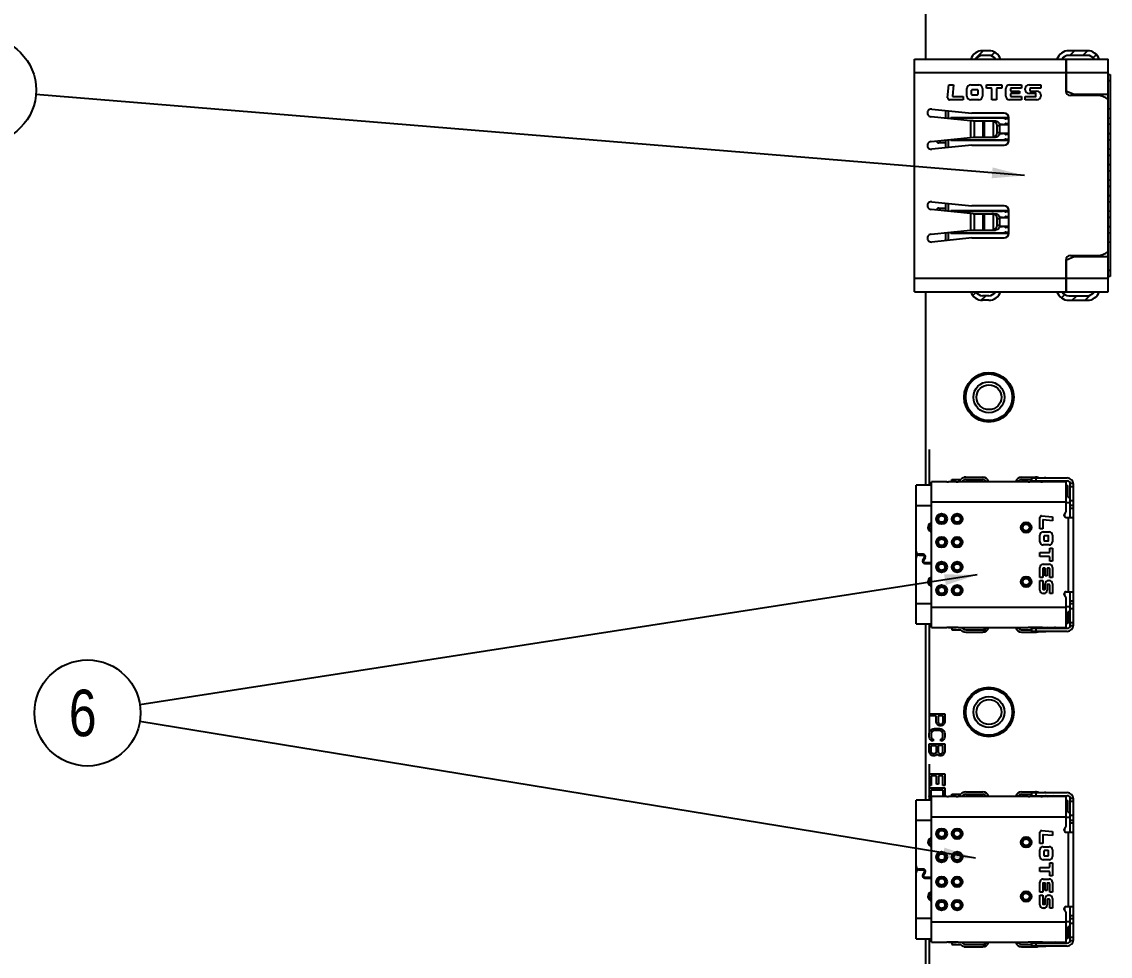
# Model space of a CAD drawing. Header units: millimetres. Extents: x 0 to 841, y 0 to 594.
# Drawn here: x 142.1 to 212.3, y 452.5 to 512.8 of the extents above; entities that cross this region are included whole.
import ezdxf

# ---------------------------------------------------------------- set-up
doc = ezdxf.new("R2010")
doc.units = ezdxf.units.MM
doc.header["$LTSCALE"] = 46.255
doc.layers.get('0').update_dxf_attribs({"linetype": 'CONTINUOUS'})
doc.layers.add('ASSEM_MEM', color=7, linetype='CONTINUOUS')
doc.layers.add('DETAIL', color=7, linetype='CONTINUOUS')
doc.styles.get("Standard").update_dxf_attribs({"font": 'txt', "width": 0.8})
doc.dimstyles.get("Standard").update_dxf_attribs({"dimtxt": 3, "dimasz": 2.1, "dimexe": 2, "dimexo": 1, "dimtad": 1, "dimzin": 0, "dimdsep": 46, "dimtxsty": 'STANDARD', "dimblk": '_FILLED', "dimblk1": '_FILLED', "dimblk2": '_FILLED', "dimcen": 0.09, "dimazin": 0, "dimtol": 1, "dimtp": 0.01, "dimtm": 0.01, "dimtfac": 1, "dimtofl": 0, "dimtmove": 0, "dimatfit": 3, "dimldrblk": '_FILLED', "dimfxl": 1, "dimtolj": 1, "dimtzin": 0, "dimarcsym": 0})

# ---------------------------------------------------------------- blocks, each defined once
blk = doc.blocks.new('_FILLED')
at = {"color": 0, "linetype": 'BYBLOCK'}
blk.add_solid([(0, 0), (-1, 0.167), (-1, -0.167)], dxfattribs=at)
blk = doc.blocks.new('BALLOON_BL7', base_point=(139.603, 508.384))
at = {"layer": 'DETAIL', "color": 7, "linetype": 'CONTINUOUS'}
blk.add_circle((139.603, 508.384), 3.421, dxfattribs=at)
at = {"layer": 'DETAIL', "color": 7, "linetype": 'CONTINUOUS', "insert": (138.403, 509.884), "char_height": 3, "width": 2.4, "attachment_point": 1, "line_spacing_factor": 0.9}
blk.add_mtext('4', dxfattribs=at)
blk = doc.blocks.new('BALLOON_BL9', base_point=(146.339, 468.213))
at = {"layer": 'DETAIL', "color": 7, "linetype": 'CONTINUOUS'}
blk.add_circle((146.339, 468.213), 3.421, dxfattribs=at)
at = {"layer": 'DETAIL', "color": 7, "linetype": 'CONTINUOUS', "insert": (145.139, 469.713), "char_height": 3, "width": 2.4, "attachment_point": 1, "line_spacing_factor": 0.9}
blk.add_mtext('6', dxfattribs=at)

msp = doc.modelspace()

# ---------------------------------------------------------------- linework, layer by layer
at = {"layer": 'ASSEM_MEM', "color": 3, "linetype": 'CONTINUOUS'}
for p, q in [((200.39, 513.925), (200.39, 510.375)), ((200.39, 495.375), (200.39, 482.895)), ((200.39, 473.955), (200.39, 462.595)), ((200.39, 453.655), (200.39, 451.925))]:
    msp.add_line(p, q, dxfattribs=at)
at = {"layer": 'ASSEM_MEM', "color": 7, "linetype": 'CONTINUOUS'}
for p, q in [((203.569, 510.375), (204.119, 510.925)), ((204.48, 510.925), (204.08, 510.925)), ((204.48, 510.625), (204.08, 510.625)), ((204.635, 510.6), (204.862, 510.828)), ((210.84, 510.925), (209.64, 510.925)), ((210.84, 510.625), (209.64, 510.625)), ((209.7, 510.625), (210, 510.925)), ((210.54, 510.625), (210.84, 510.925)), ((211.213, 510.458), (211.425, 510.67)), ((199.69, 495.375), (199.69, 510.375)), ((199.69, 510.375), (212.19, 510.375)), ((209.44, 510.375), (209.44, 508.325)), ((209.49, 509.875), (209.44, 509.875)), ((209.44, 509.85), (209.49, 509.85)), ((209.49, 508.325), (209.49, 510.375)), ((212.19, 495.375), (212.19, 510.375)), ((199.69, 509.525), (209.44, 509.525)), ((209.44, 509.55), (209.49, 509.55)), ((209.49, 509.525), (212.19, 509.525)), ((212.19, 509.381), (212.314, 509.381)), ((212.314, 509.381), (212.314, 496.368)), ((201.827, 507.884), (201.901, 508.725)), ((201.901, 508.725), (202.208, 508.725)), ((202.208, 508.725), (202.145, 508.002)), ((203.069, 507.999), (203.069, 508.479)), ((203.315, 508.725), (203.831, 508.726)), ((203.375, 508.089), (203.375, 508.389)), ((203.405, 508.419), (203.741, 508.42)), ((203.771, 508.39), (203.771, 508.09)), ((204.077, 508.48), (204.077, 508)), ((204.323, 508.51), (204.323, 508.726)), ((204.323, 508.726), (205.331, 508.726)), ((204.644, 508.51), (204.323, 508.51)), ((204.674, 507.754), (204.674, 508.48)), ((204.98, 508.48), (204.98, 507.754)), ((205.331, 508.51), (205.01, 508.51)), ((205.331, 508.726), (205.331, 508.51)), ((205.577, 508), (205.577, 508.48)), ((205.823, 508.726), (206.585, 508.726)), ((205.883, 508.48), (205.883, 508.345)), ((206.585, 508.51), (205.913, 508.51)), ((206.585, 508.726), (206.585, 508.51)), ((206.831, 508.411), (206.831, 508.48)), ((207.077, 508.726), (207.827, 508.726)), ((207.137, 508.48), (207.137, 508.345)), ((207.827, 508.51), (207.167, 508.51)), ((207.827, 508.726), (207.827, 508.51)), ((212.19, 509.001), (212.314, 509.001)), ((202.823, 507.753), (201.947, 507.753)), ((202.175, 507.969), (202.823, 507.969)), ((202.823, 507.969), (202.823, 507.753)), ((203.831, 507.754), (203.315, 507.753)), ((203.741, 508.06), (203.405, 508.059)), ((204.98, 507.754), (204.674, 507.754)), ((206.585, 507.754), (205.823, 507.754)), ((205.883, 508.135), (205.883, 508)), ((205.913, 508.315), (206.465, 508.315)), ((206.465, 508.165), (205.913, 508.165)), ((205.913, 507.97), (206.585, 507.97)), ((206.465, 508.315), (206.465, 508.165)), ((206.585, 507.97), (206.585, 507.754)), ((206.831, 507.754), (206.831, 507.97)), ((206.831, 507.97), (207.491, 507.97)), ((207.581, 507.754), (206.831, 507.754)), ((207.491, 508.165), (207.077, 508.165)), ((207.167, 508.315), (207.581, 508.315)), ((207.521, 508), (207.521, 508.135)), ((207.827, 508.069), (207.827, 508)), ((209.49, 508.325), (209.99, 508.125)), ((211.642, 508.025), (209.74, 508.025)), ((209.99, 508.125), (212.19, 508.125)), ((211.14, 508.025), (211.14, 508.125)), ((212.033, 507.888), (211.734, 508.007)), ((200.796, 507.164), (203.39, 506.893)), ((201.69, 507.07), (201.69, 506.569)), ((201.89, 506.548), (201.89, 507.049)), ((212.314, 507.176), (212.19, 507.158)), ((203.291, 506.402), (200.77, 506.665)), ((202.04, 506.532), (202.04, 506.615)), ((202.04, 506.615), (205.767, 506.615)), ((202.555, 506.585), (202.184, 506.517)), ((202.475, 506.487), (202.475, 506.57)), ((202.555, 506.585), (205.358, 506.585)), ((203.291, 506.402), (203.291, 505.328)), ((203.469, 506.391), (203.291, 506.402)), ((205.47, 506.893), (203.39, 506.893)), ((203.469, 506.391), (204.916, 506.391)), ((203.566, 505.338), (203.566, 506.391)), ((204.093, 506.391), (204.093, 505.338)), ((204.193, 505.338), (204.193, 506.391)), ((204.753, 506.374), (204.753, 505.356)), ((205.529, 506.533), (205.408, 506.576)), ((205.77, 506.525), (205.579, 506.525)), ((205.77, 505.137), (205.77, 506.593)), ((212.19, 506.595), (212.314, 506.576)), ((205.026, 505.638), (205.026, 506.091)), ((205.026, 506.091), (205.176, 506.091)), ((205.176, 505.638), (205.026, 505.638)), ((205.358, 506.165), (205.168, 506.165)), ((205.17, 505.585), (205.358, 505.585)), ((205.77, 506.135), (205.171, 506.135)), ((205.173, 505.615), (205.77, 505.615)), ((205.176, 506.091), (205.176, 505.638)), ((205.408, 506.173), (205.529, 506.216)), ((205.529, 505.533), (205.408, 505.576)), ((205.579, 506.225), (205.77, 506.225)), ((212.314, 506.176), (212.19, 506.158)), ((212.19, 505.595), (212.314, 505.576)), ((200.77, 505.065), (203.291, 505.328)), ((201.69, 504.975), (201.266, 504.975)), ((201.69, 505.161), (201.69, 504.66)), ((201.89, 504.68), (201.89, 505.182)), ((202.04, 505.135), (202.04, 505.198)), ((205.77, 505.135), (202.04, 505.135)), ((202.254, 505.22), (202.555, 505.165)), ((202.475, 505.179), (202.475, 505.243)), ((205.358, 505.165), (202.555, 505.165)), ((203.291, 505.328), (203.469, 505.338)), ((203.469, 505.338), (204.916, 505.338)), ((205.408, 505.173), (205.529, 505.216)), ((205.77, 505.525), (205.579, 505.525)), ((205.579, 505.225), (205.77, 505.225)), ((212.314, 505.176), (212.19, 505.158)), ((203.39, 504.837), (200.796, 504.566)), ((203.39, 504.837), (205.47, 504.837)), ((212.19, 504.595), (212.314, 504.576)), ((212.314, 504.176), (212.19, 504.158)), ((212.19, 503.595), (212.314, 503.576)), ((212.314, 503.176), (212.19, 503.158)), ((212.19, 502.595), (212.314, 502.576)), ((212.314, 502.176), (212.19, 502.158)), ((212.19, 501.595), (212.314, 501.576)), ((203.291, 500.422), (200.77, 500.685)), ((200.796, 501.184), (203.39, 500.913)), ((201.266, 500.775), (201.69, 500.775)), ((201.69, 501.09), (201.69, 500.589)), ((201.89, 500.568), (201.89, 501.069)), ((205.47, 500.913), (203.39, 500.913)), ((212.314, 501.176), (212.19, 501.158)), ((202.04, 500.552), (202.04, 500.615)), ((202.04, 500.615), (205.77, 500.615)), ((202.555, 500.585), (202.254, 500.53)), ((202.475, 500.507), (202.475, 500.57)), ((202.555, 500.585), (205.358, 500.585)), ((203.291, 500.422), (203.291, 499.348)), ((203.469, 500.411), (203.291, 500.422)), ((203.469, 500.411), (204.916, 500.411)), ((203.566, 499.358), (203.566, 500.411)), ((204.093, 500.411), (204.093, 499.358)), ((204.193, 499.358), (204.193, 500.411)), ((204.753, 500.394), (204.753, 499.376)), ((205.026, 499.658), (205.026, 500.111)), ((205.026, 500.111), (205.176, 500.111)), ((205.358, 500.165), (205.17, 500.165)), ((205.77, 500.135), (205.173, 500.135)), ((205.176, 500.111), (205.176, 499.658)), ((205.529, 500.533), (205.408, 500.576)), ((205.408, 500.173), (205.529, 500.216)), ((205.77, 500.525), (205.579, 500.525)), ((205.579, 500.225), (205.77, 500.225)), ((205.77, 499.157), (205.77, 500.613)), ((212.19, 500.595), (212.314, 500.576)), ((212.314, 500.176), (212.19, 500.158)), ((200.77, 499.085), (203.291, 499.348)), ((202.184, 499.233), (202.555, 499.165)), ((202.475, 499.179), (202.475, 499.263)), ((203.291, 499.348), (203.469, 499.358)), ((203.469, 499.358), (204.916, 499.358)), ((205.176, 499.658), (205.026, 499.658)), ((205.168, 499.585), (205.358, 499.585)), ((205.171, 499.615), (205.77, 499.615)), ((205.529, 499.533), (205.408, 499.576)), ((205.77, 499.525), (205.579, 499.525)), ((205.579, 499.225), (205.77, 499.225)), ((212.19, 499.595), (212.314, 499.576)), ((203.39, 498.857), (200.796, 498.586)), ((201.69, 499.181), (201.69, 498.68)), ((201.89, 498.7), (201.89, 499.202)), ((202.04, 499.135), (202.04, 499.218)), ((205.767, 499.135), (202.04, 499.135)), ((205.358, 499.165), (202.555, 499.165)), ((203.39, 498.857), (205.47, 498.857)), ((205.408, 499.173), (205.529, 499.216)), ((212.314, 499.176), (212.19, 499.158)), ((212.19, 498.595), (212.314, 498.576)), ((211.734, 497.743), (212.033, 497.862)), ((209.44, 497.425), (209.44, 495.375)), ((209.99, 497.625), (209.49, 497.425)), ((209.49, 495.375), (209.49, 497.425)), ((209.74, 497.725), (211.642, 497.725)), ((212.19, 497.625), (209.99, 497.625)), ((211.14, 497.625), (211.14, 497.725)), ((212.314, 496.748), (212.19, 496.748)), ((209.44, 496.225), (199.69, 496.225)), ((209.49, 496.2), (209.44, 496.2)), ((209.49, 495.9), (209.44, 495.9)), ((209.44, 495.875), (209.49, 495.875)), ((212.19, 496.225), (209.49, 496.225)), ((212.314, 496.368), (212.19, 496.368)), ((199.69, 495.375), (212.19, 495.375)), ((203.449, 495.133), (203.663, 495.348)), ((203.986, 494.83), (204.28, 495.125)), ((204.48, 495.125), (204.08, 495.125)), ((209.172, 494.976), (209.388, 495.193)), ((209.64, 495.125), (210.84, 495.125)), ((209.86, 494.825), (210.16, 495.125)), ((210.701, 494.825), (211.044, 495.169)), ((204.48, 494.825), (204.08, 494.825)), ((209.64, 494.825), (210.84, 494.825)), ((200.636, 485.204), (200.636, 482.895)), ((200.79, 473.725), (200.79, 483.125)), ((201.764, 483.125), (200.79, 483.125)), ((202.38, 483.125), (201.88, 483.125)), ((202.38, 483.124), (201.88, 483.124)), ((202.09, 483.124), (202.09, 483.275)), ((202.09, 483.275), (202.677, 483.275)), ((202.38, 483.124), (202.423, 483.124)), ((202.423, 483.124), (202.495, 483.125)), ((207.014, 483.125), (202.495, 483.125)), ((202.99, 483.425), (204.09, 483.425)), ((202.99, 483.275), (204.09, 483.275)), ((206.59, 483.425), (207.49, 483.425)), ((206.59, 483.275), (207.24, 483.275)), ((207.83, 483.125), (207.13, 483.125)), ((207.83, 483.124), (207.13, 483.124)), ((207.24, 483.375), (207.24, 483.175)), ((207.24, 483.375), (209.54, 483.375)), ((207.24, 483.175), (209.54, 483.175)), ((207.54, 483.175), (207.54, 483.375)), ((207.697, 483.383), (207.697, 483.375)), ((207.697, 483.383), (208.071, 483.383)), ((207.83, 483.124), (207.873, 483.124)), ((207.84, 483.125), (207.868, 483.154)), ((207.873, 483.124), (207.945, 483.125)), ((207.897, 483.375), (207.897, 483.383)), ((209.48, 483.125), (207.945, 483.125)), ((208.198, 483.155), (208.262, 483.125)), ((208.695, 483.144), (208.628, 483.175)), ((209.48, 481.262), (209.48, 483.125)), ((199.79, 473.955), (199.79, 482.895)), ((200.79, 482.895), (199.79, 482.895)), ((209.48, 482.875), (209.57, 482.875)), ((209.57, 482.575), (209.48, 482.575)), ((209.48, 482.569), (209.57, 482.569)), ((209.57, 482.125), (209.57, 482.875)), ((209.939, 483.005), (209.737, 483.005)), ((209.74, 480.825), (209.74, 482.975)), ((209.94, 482.805), (209.74, 482.805)), ((209.94, 473.875), (209.94, 482.975)), ((200.79, 481.825), (209.48, 481.825)), ((209.72, 481.775), (209.48, 481.775)), ((209.57, 482.125), (209.72, 482.125)), ((209.72, 481.775), (209.72, 482.125)), ((209.74, 481.925), (209.94, 481.925)), ((199.79, 481.595), (200.79, 481.595)), ((209.37, 481.077), (209.37, 480.873)), ((209.94, 481.583), (209.74, 481.583)), ((209.94, 481.4), (209.74, 481.4)), ((207.78, 480.095), (207.78, 480.825)), ((207.889, 480.924), (208.59, 480.863)), ((207.96, 480.635), (207.96, 480.095)), ((208.59, 480.607), (207.987, 480.66)), ((208.59, 480.863), (208.59, 480.607)), ((209.48, 480.825), (209.94, 480.825)), ((209.59, 480.825), (209.59, 476.025)), ((207.96, 480.095), (207.78, 480.095)), ((207.78, 479.255), (207.78, 479.685)), ((207.985, 479.89), (208.385, 479.89)), ((208.035, 479.61), (208.035, 479.33)), ((208.31, 479.635), (208.06, 479.635)), ((208.335, 479.33), (208.335, 479.61)), ((208.59, 479.685), (208.59, 479.255)), ((208.385, 479.05), (207.985, 479.05)), ((208.06, 479.305), (208.31, 479.305)), ((199.84, 478.329), (199.84, 478.521)), ((199.99, 478.4), (199.99, 478.45)), ((200.24, 478.45), (199.99, 478.45)), ((199.99, 478.4), (200.24, 478.4)), ((200.225, 478.075), (200.326, 478.25)), ((200.37, 478.225), (200.269, 478.05)), ((207.78, 478.297), (207.78, 478.552)), ((207.78, 478.552), (208.385, 478.552)), ((208.385, 478.297), (207.78, 478.297)), ((208.41, 478.577), (208.41, 478.845)), ((208.41, 478.845), (208.59, 478.845)), ((208.41, 478.005), (208.41, 478.272)), ((208.59, 478.845), (208.59, 478.005)), ((200.79, 477.9), (200.355, 477.9)), ((200.355, 477.85), (200.79, 477.85)), ((207.78, 476.96), (207.78, 477.595)), ((207.96, 477.52), (207.96, 476.96)), ((207.985, 477.8), (208.385, 477.8)), ((208.097, 477.545), (207.985, 477.545)), ((208.122, 477.06), (208.122, 477.52)), ((208.247, 477.52), (208.247, 477.06)), ((208.385, 477.545), (208.272, 477.545)), ((208.59, 478.005), (208.41, 478.005)), ((208.41, 476.96), (208.41, 477.52)), ((208.59, 477.595), (208.59, 476.96)), ((207.96, 476.96), (207.78, 476.96)), ((207.78, 476.13), (207.78, 476.755)), ((207.78, 476.755), (207.96, 476.755)), ((207.96, 476.755), (207.96, 476.205)), ((208.247, 477.06), (208.122, 477.06)), ((208.327, 476.755), (208.385, 476.755)), ((208.59, 476.96), (208.41, 476.96)), ((207.985, 476.18), (208.097, 476.18)), ((208.122, 476.205), (208.122, 476.55)), ((208.247, 476.475), (208.247, 476.13)), ((208.385, 476.5), (208.272, 476.5)), ((208.41, 475.925), (208.41, 476.475)), ((208.59, 476.55), (208.59, 475.925)), ((208.042, 475.925), (207.985, 475.925)), ((208.59, 475.925), (208.41, 475.925)), ((209.37, 475.977), (209.37, 475.773)), ((209.48, 476.025), (209.94, 476.025)), ((209.48, 473.725), (209.48, 475.588)), ((209.74, 473.875), (209.74, 476.025)), ((209.74, 475.45), (209.94, 475.45)), ((200.79, 475.255), (199.79, 475.255)), ((209.48, 475.025), (200.79, 475.025)), ((209.48, 475.075), (209.72, 475.075)), ((209.57, 474.725), (209.57, 473.975)), ((209.72, 474.725), (209.57, 474.725)), ((209.72, 474.725), (209.72, 475.075)), ((209.74, 475.267), (209.94, 475.267)), ((209.94, 474.925), (209.74, 474.925)), ((199.79, 473.955), (200.79, 473.955)), ((200.636, 473.955), (200.636, 466.947)), ((209.57, 474.281), (209.48, 474.281)), ((209.48, 474.275), (209.57, 474.275)), ((209.57, 473.975), (209.48, 473.975)), ((209.74, 474.045), (209.94, 474.045)), ((200.79, 473.725), (201.764, 473.725)), ((201.837, 473.726), (201.764, 473.725)), ((201.88, 473.726), (201.837, 473.726)), ((201.88, 473.726), (202.38, 473.726)), ((202.38, 473.725), (201.88, 473.725)), ((202.09, 473.725), (202.09, 473.575)), ((202.09, 473.575), (202.677, 473.575)), ((202.495, 473.725), (207.014, 473.725)), ((202.99, 473.575), (204.09, 473.575)), ((202.99, 473.425), (204.09, 473.425)), ((204.086, 473.425), (204.386, 473.725)), ((206.59, 473.575), (207.24, 473.575)), ((206.59, 473.425), (207.49, 473.425)), ((207.087, 473.726), (207.014, 473.725)), ((207.13, 473.726), (207.087, 473.726)), ((207.13, 473.726), (207.83, 473.726)), ((207.83, 473.725), (207.13, 473.725)), ((207.24, 473.675), (207.24, 473.475)), ((207.24, 473.675), (209.54, 473.675)), ((209.54, 473.475), (207.24, 473.475)), ((207.54, 473.475), (207.54, 473.675)), ((207.697, 473.475), (207.697, 473.467)), ((207.697, 473.467), (208.071, 473.467)), ((207.897, 473.467), (207.897, 473.475)), ((207.945, 473.725), (209.48, 473.725)), ((208.262, 473.725), (208.198, 473.695)), ((208.628, 473.675), (208.695, 473.706)), ((209.737, 473.845), (209.939, 473.845)), ((200.636, 464.904), (200.636, 462.595)), ((200.79, 453.425), (200.79, 462.825)), ((201.764, 462.825), (200.79, 462.825)), ((202.38, 462.825), (201.88, 462.825)), ((202.38, 462.824), (201.88, 462.824)), ((202.09, 462.824), (202.09, 462.975)), ((202.09, 462.975), (202.677, 462.975)), ((202.38, 462.824), (202.423, 462.824)), ((202.423, 462.824), (202.495, 462.825)), ((207.014, 462.825), (202.495, 462.825)), ((202.99, 463.125), (204.09, 463.125)), ((202.99, 462.975), (204.09, 462.975)), ((206.59, 463.125), (207.49, 463.125)), ((206.59, 462.975), (207.24, 462.975)), ((207.83, 462.825), (207.13, 462.825)), ((207.83, 462.824), (207.13, 462.824)), ((207.24, 463.075), (207.24, 462.875)), ((207.24, 463.075), (209.54, 463.075)), ((207.24, 462.875), (209.54, 462.875)), ((207.54, 462.875), (207.54, 463.075)), ((207.697, 463.083), (207.697, 463.075)), ((207.697, 463.083), (208.071, 463.083)), ((207.83, 462.824), (207.873, 462.824)), ((207.84, 462.825), (207.868, 462.854)), ((207.873, 462.824), (207.945, 462.825)), ((207.897, 463.075), (207.897, 463.083)), ((209.48, 462.825), (207.945, 462.825)), ((208.198, 462.855), (208.262, 462.825)), ((208.695, 462.844), (208.628, 462.875)), ((209.48, 460.962), (209.48, 462.825)), ((199.79, 453.655), (199.79, 462.595)), ((200.79, 462.595), (199.79, 462.595)), ((209.48, 462.575), (209.57, 462.575)), ((209.57, 462.275), (209.48, 462.275)), ((209.48, 462.269), (209.57, 462.269)), ((209.57, 461.825), (209.57, 462.575)), ((209.939, 462.705), (209.737, 462.705)), ((209.74, 460.525), (209.74, 462.675)), ((209.94, 462.505), (209.74, 462.505)), ((209.94, 453.575), (209.94, 462.675)), ((200.79, 461.525), (209.48, 461.525)), ((209.72, 461.475), (209.48, 461.475)), ((209.57, 461.825), (209.72, 461.825)), ((209.72, 461.475), (209.72, 461.825)), ((209.74, 461.625), (209.94, 461.625)), ((199.79, 461.295), (200.79, 461.295)), ((207.889, 460.624), (208.59, 460.563)), ((209.37, 460.777), (209.37, 460.573)), ((209.94, 461.283), (209.74, 461.283)), ((209.94, 461.1), (209.74, 461.1)), ((207.78, 459.795), (207.78, 460.525)), ((207.96, 460.335), (207.96, 459.795)), ((208.59, 460.307), (207.987, 460.36)), ((208.59, 460.563), (208.59, 460.307)), ((209.48, 460.525), (209.94, 460.525)), ((209.59, 460.525), (209.59, 455.725)), ((207.96, 459.795), (207.78, 459.795)), ((207.78, 458.955), (207.78, 459.385)), ((207.985, 459.59), (208.385, 459.59)), ((208.035, 459.31), (208.035, 459.03)), ((208.31, 459.335), (208.06, 459.335)), ((208.335, 459.03), (208.335, 459.31)), ((208.59, 459.385), (208.59, 458.955)), ((208.385, 458.75), (207.985, 458.75)), ((208.06, 459.005), (208.31, 459.005)), ((208.41, 458.277), (208.41, 458.545)), ((208.41, 458.545), (208.59, 458.545)), ((208.59, 458.545), (208.59, 457.705)), ((199.84, 458.029), (199.84, 458.221)), ((199.99, 458.1), (199.99, 458.15)), ((200.24, 458.15), (199.99, 458.15)), ((199.99, 458.1), (200.24, 458.1)), ((200.225, 457.775), (200.326, 457.95)), ((200.37, 457.925), (200.269, 457.75)), ((207.78, 457.997), (207.78, 458.252)), ((207.78, 458.252), (208.385, 458.252)), ((208.385, 457.997), (207.78, 457.997)), ((208.41, 457.705), (208.41, 457.972)), ((200.79, 457.6), (200.355, 457.6)), ((200.355, 457.55), (200.79, 457.55)), ((207.78, 456.66), (207.78, 457.295)), ((207.96, 457.22), (207.96, 456.66)), ((207.985, 457.5), (208.385, 457.5)), ((208.097, 457.245), (207.985, 457.245)), ((208.122, 456.76), (208.122, 457.22)), ((208.247, 457.22), (208.247, 456.76)), ((208.385, 457.245), (208.272, 457.245)), ((208.59, 457.705), (208.41, 457.705)), ((208.41, 456.66), (208.41, 457.22)), ((208.59, 457.295), (208.59, 456.66)), ((207.96, 456.66), (207.78, 456.66)), ((207.78, 455.83), (207.78, 456.455)), ((207.78, 456.455), (207.96, 456.455)), ((207.96, 456.455), (207.96, 455.905)), ((208.247, 456.76), (208.122, 456.76)), ((208.327, 456.455), (208.385, 456.455)), ((208.59, 456.66), (208.41, 456.66)), ((207.985, 455.88), (208.097, 455.88)), ((208.122, 455.905), (208.122, 456.25)), ((208.247, 456.175), (208.247, 455.83)), ((208.385, 456.2), (208.272, 456.2)), ((208.41, 455.625), (208.41, 456.175)), ((208.59, 456.25), (208.59, 455.625)), ((209.48, 455.725), (209.94, 455.725)), ((209.74, 453.575), (209.74, 455.725)), ((208.042, 455.625), (207.985, 455.625)), ((208.59, 455.625), (208.41, 455.625)), ((209.37, 455.677), (209.37, 455.473)), ((209.48, 453.425), (209.48, 455.288)), ((209.74, 455.15), (209.94, 455.15)), ((200.79, 454.955), (199.79, 454.955)), ((209.48, 454.725), (200.79, 454.725)), ((209.48, 454.775), (209.72, 454.775)), ((209.57, 454.425), (209.57, 453.675)), ((209.72, 454.425), (209.57, 454.425)), ((209.72, 454.425), (209.72, 454.775)), ((209.74, 454.967), (209.94, 454.967)), ((209.94, 454.625), (209.74, 454.625)), ((199.79, 453.655), (200.79, 453.655)), ((200.636, 453.655), (200.636, 446.647)), ((209.57, 453.981), (209.48, 453.981)), ((209.48, 453.975), (209.57, 453.975)), ((209.57, 453.675), (209.48, 453.675)), ((209.74, 453.745), (209.94, 453.745)), ((200.79, 453.425), (201.764, 453.425)), ((201.837, 453.426), (201.764, 453.425)), ((201.88, 453.426), (201.837, 453.426)), ((201.88, 453.426), (202.38, 453.426)), ((202.38, 453.425), (201.88, 453.425)), ((202.09, 453.425), (202.09, 453.275)), ((202.09, 453.275), (202.677, 453.275)), ((202.495, 453.425), (207.014, 453.425)), ((202.99, 453.275), (204.09, 453.275)), ((202.99, 453.125), (204.09, 453.125)), ((204.086, 453.125), (204.386, 453.425)), ((206.59, 453.275), (207.24, 453.275)), ((206.59, 453.125), (207.49, 453.125)), ((207.087, 453.426), (207.014, 453.425)), ((207.13, 453.426), (207.087, 453.426)), ((207.13, 453.426), (207.83, 453.426)), ((207.83, 453.425), (207.13, 453.425)), ((207.24, 453.375), (207.24, 453.175)), ((207.24, 453.375), (209.54, 453.375)), ((209.54, 453.175), (207.24, 453.175)), ((207.54, 453.175), (207.54, 453.375)), ((207.697, 453.175), (207.697, 453.167)), ((207.697, 453.167), (208.071, 453.167)), ((207.897, 453.167), (207.897, 453.175)), ((207.945, 453.425), (209.48, 453.425)), ((208.262, 453.425), (208.198, 453.395)), ((208.628, 453.375), (208.695, 453.406)), ((209.737, 453.545), (209.939, 453.545))]:
    msp.add_line(p, q, dxfattribs=at)
at = {"layer": 'ASSEM_MEM', "color": 40, "linetype": 'CONTINUOUS'}
for p, q in [((200.636, 468.147), (201.636, 468.147)), ((201.082, 468.022), (200.636, 468.022)), ((201.082, 467.647), (201.082, 468.022)), ((201.104, 467.543), (201.082, 467.647)), ((201.21, 468.022), (201.21, 467.626)), ((201.529, 468.022), (201.21, 468.022)), ((201.529, 467.626), (201.529, 468.022)), ((201.636, 467.647), (201.614, 467.543)), ((201.636, 468.147), (201.636, 467.647)), ((200.636, 466.876), (200.657, 466.98)), ((200.657, 466.98), (200.699, 467.063)), ((200.699, 467.063), (200.784, 467.147)), ((200.784, 466.959), (200.763, 466.876)), ((200.784, 467.147), (200.87, 467.188)), ((200.827, 467.022), (200.784, 466.959)), ((200.891, 467.063), (200.827, 467.022)), ((200.87, 467.188), (200.976, 467.209)), ((200.976, 467.084), (200.891, 467.063)), ((200.976, 467.209), (201.295, 467.209)), ((201.295, 467.084), (200.976, 467.084)), ((201.167, 467.459), (201.104, 467.543)), ((201.253, 467.397), (201.167, 467.459)), ((201.21, 467.626), (201.231, 467.563)), ((201.231, 467.563), (201.274, 467.522)), ((201.316, 467.376), (201.253, 467.397)), ((201.274, 467.522), (201.338, 467.501)), ((201.295, 467.209), (201.402, 467.188)), ((201.38, 467.063), (201.295, 467.084)), ((201.402, 467.376), (201.316, 467.376)), ((201.338, 467.501), (201.402, 467.501)), ((201.444, 467.022), (201.38, 467.063)), ((201.402, 467.501), (201.465, 467.522)), ((201.465, 467.397), (201.402, 467.376)), ((201.402, 467.188), (201.487, 467.147)), ((201.487, 466.959), (201.444, 467.022)), ((201.465, 467.522), (201.508, 467.563)), ((201.55, 467.459), (201.465, 467.397)), ((201.487, 467.147), (201.572, 467.063)), ((201.508, 466.876), (201.487, 466.959)), ((201.508, 467.563), (201.529, 467.626)), ((201.614, 467.543), (201.55, 467.459)), ((201.572, 467.063), (201.614, 466.98)), ((201.614, 466.98), (201.636, 466.876)), ((200.636, 466.688), (200.636, 466.876)), ((200.657, 466.584), (200.636, 466.688)), ((200.636, 465.73), (200.636, 466.23)), ((200.636, 466.23), (201.636, 466.23)), ((200.699, 466.501), (200.657, 466.584)), ((200.784, 466.418), (200.699, 466.501)), ((200.763, 466.876), (200.763, 466.688)), ((200.763, 466.688), (200.784, 466.605)), ((200.784, 466.605), (200.827, 466.543)), ((200.891, 466.397), (200.784, 466.418)), ((200.827, 466.543), (200.891, 466.522)), ((200.891, 466.522), (200.891, 466.397)), ((201.38, 466.522), (201.444, 466.543)), ((201.38, 466.397), (201.38, 466.522)), ((201.487, 466.418), (201.38, 466.397)), ((201.444, 466.543), (201.487, 466.605)), ((201.487, 466.605), (201.508, 466.688)), ((201.572, 466.501), (201.487, 466.418)), ((201.508, 466.688), (201.508, 466.876)), ((201.614, 466.584), (201.572, 466.501)), ((201.636, 466.688), (201.614, 466.584)), ((201.636, 466.876), (201.636, 466.688)), ((201.636, 466.23), (201.636, 465.73)), ((200.657, 465.626), (200.636, 465.73)), ((200.721, 465.543), (200.657, 465.626)), ((200.806, 465.48), (200.721, 465.543)), ((200.763, 465.709), (200.763, 466.105)), ((200.763, 466.105), (201.082, 466.105)), ((200.784, 465.647), (200.763, 465.709)), ((200.827, 465.605), (200.784, 465.647)), ((200.891, 465.584), (200.827, 465.605)), ((200.955, 465.584), (200.891, 465.584)), ((201.019, 465.605), (200.955, 465.584)), ((201.061, 465.647), (201.019, 465.605)), ((201.125, 465.543), (201.04, 465.48)), ((201.082, 465.709), (201.061, 465.647)), ((201.082, 466.105), (201.082, 465.709)), ((201.146, 465.584), (201.125, 465.543)), ((201.167, 465.543), (201.146, 465.584)), ((201.253, 465.48), (201.167, 465.543)), ((201.21, 466.105), (201.21, 465.709)), ((201.508, 466.105), (201.21, 466.105)), ((201.21, 465.709), (201.231, 465.647)), ((201.231, 465.647), (201.274, 465.605)), ((201.274, 465.605), (201.338, 465.584)), ((201.338, 465.584), (201.38, 465.584)), ((201.38, 465.584), (201.444, 465.605)), ((201.444, 465.605), (201.487, 465.647)), ((201.55, 465.543), (201.465, 465.48)), ((201.487, 465.647), (201.508, 465.709)), ((201.508, 465.709), (201.508, 466.105)), ((201.614, 465.626), (201.55, 465.543)), ((201.636, 465.73), (201.614, 465.626)), ((200.87, 465.459), (200.806, 465.48)), ((200.976, 465.459), (200.87, 465.459)), ((201.04, 465.48), (200.976, 465.459)), ((201.316, 465.459), (201.253, 465.48)), ((201.402, 465.459), (201.316, 465.459)), ((201.465, 465.48), (201.402, 465.459)), ((200.636, 464.293), (201.636, 464.293)), ((200.763, 464.168), (200.763, 463.543)), ((201.104, 464.168), (200.763, 464.168)), ((201.104, 463.626), (201.104, 464.168)), ((201.231, 464.168), (201.231, 463.626)), ((201.508, 464.168), (201.231, 464.168)), ((201.508, 463.543), (201.508, 464.168)), ((201.636, 464.293), (201.636, 463.543)), ((200.763, 463.543), (200.636, 463.543)), ((201.231, 463.626), (201.104, 463.626)), ((201.636, 463.543), (201.508, 463.543)), ((200.636, 463.376), (201.636, 463.376)), ((200.657, 462.772), (200.636, 462.876)), ((200.699, 462.688), (200.657, 462.772)), ((200.763, 462.876), (200.763, 463.251)), ((200.763, 463.251), (201.508, 463.251)), ((200.784, 462.793), (200.763, 462.876)), ((200.79, 462.785), (200.784, 462.793)), ((201.508, 462.876), (201.495, 462.825)), ((201.508, 463.251), (201.508, 462.876)), ((201.636, 462.876), (201.626, 462.828)), ((201.636, 463.376), (201.636, 462.876)), ((200.784, 462.605), (200.699, 462.688))]:
    msp.add_line(p, q, dxfattribs=at)
at = {"layer": 'ASSEM_MEM', "color": 7, "linetype": 'CONTINUOUS'}
for points in [[(204.753, 506.374), (204.725, 506.384), (204.696, 506.389), (204.666, 506.391)], [(204.916, 506.391), (204.984, 506.381), (205.046, 506.351), (205.1, 506.303), (205.141, 506.241), (205.167, 506.169), (205.176, 506.091)], [(205.176, 505.638), (205.167, 505.561), (205.141, 505.488), (205.1, 505.426), (205.046, 505.379), (204.984, 505.349), (204.916, 505.338)], [(201.071, 505.096), (201.092, 505.063), (201.143, 505.015), (201.202, 504.985), (201.266, 504.975)], [(204.666, 505.338), (204.696, 505.34), (204.725, 505.346), (204.753, 505.356)], [(201.266, 500.775), (201.202, 500.765), (201.143, 500.735), (201.092, 500.687), (201.071, 500.653)], [(204.753, 500.394), (204.725, 500.404), (204.696, 500.409), (204.666, 500.411)], [(204.916, 500.411), (204.984, 500.401), (205.046, 500.371), (205.1, 500.323), (205.141, 500.261), (205.167, 500.189), (205.176, 500.111)], [(204.666, 499.358), (204.696, 499.36), (204.725, 499.366), (204.753, 499.376)], [(205.176, 499.658), (205.167, 499.581), (205.141, 499.508), (205.1, 499.446), (205.046, 499.399), (204.984, 499.369), (204.916, 499.358)], [(201.764, 483.125), (201.836, 483.124), (201.88, 483.124)], [(207.014, 483.125), (207.086, 483.124), (207.13, 483.124)], [(200.79, 480.457), (200.712, 480.431), (200.642, 480.383), (200.591, 480.317), (200.561, 480.241), (200.553, 480.163), (200.567, 480.087), (200.602, 480.015), (200.655, 479.956), (200.718, 479.914), (200.79, 479.893)], [(200.79, 479.983), (200.777, 479.985), (200.721, 480.014), (200.676, 480.06), (200.648, 480.115), (200.64, 480.174), (200.648, 480.235), (200.675, 480.29), (200.719, 480.334), (200.775, 480.364), (200.79, 480.367)], [(201.289, 480.574), (201.251, 480.623), (201.231, 480.68), (201.227, 480.745), (201.242, 480.807), (201.275, 480.861), (201.325, 480.905), (201.383, 480.931), (201.44, 480.938)], [(201.44, 480.511), (201.384, 480.518), (201.333, 480.539), (201.289, 480.574)], [(201.44, 480.938), (201.501, 480.93), (201.555, 480.905), (201.601, 480.864), (201.634, 480.815), (201.651, 480.756), (201.651, 480.692), (201.633, 480.633), (201.6, 480.584), (201.554, 480.544), (201.499, 480.519), (201.44, 480.511)], [(202.289, 480.574), (202.251, 480.623), (202.231, 480.68), (202.227, 480.745), (202.242, 480.807), (202.275, 480.861), (202.325, 480.905), (202.383, 480.931), (202.44, 480.938)], [(202.44, 480.511), (202.384, 480.518), (202.333, 480.539), (202.289, 480.574)], [(202.44, 480.938), (202.501, 480.93), (202.555, 480.905), (202.601, 480.864), (202.634, 480.815), (202.651, 480.756), (202.651, 480.692), (202.633, 480.633), (202.6, 480.584), (202.554, 480.544), (202.499, 480.519), (202.44, 480.511)], [(206.739, 480.024), (206.701, 480.073), (206.681, 480.13), (206.677, 480.195), (206.692, 480.257), (206.725, 480.311), (206.775, 480.355), (206.833, 480.381), (206.89, 480.388)], [(206.89, 480.388), (206.951, 480.38), (207.005, 480.355), (207.051, 480.314), (207.084, 480.265), (207.101, 480.206), (207.101, 480.142), (207.083, 480.083), (207.05, 480.034), (207.004, 479.994), (206.949, 479.969), (206.89, 479.961)], [(206.89, 479.961), (206.834, 479.968), (206.783, 479.989), (206.739, 480.024)], [(201.289, 479.074), (201.251, 479.123), (201.231, 479.18), (201.227, 479.245), (201.242, 479.307), (201.275, 479.361), (201.325, 479.405), (201.383, 479.431), (201.44, 479.438)], [(201.44, 479.011), (201.384, 479.018), (201.333, 479.039), (201.289, 479.074)], [(201.44, 479.438), (201.501, 479.43), (201.555, 479.405), (201.601, 479.364), (201.634, 479.315), (201.651, 479.256), (201.651, 479.192), (201.633, 479.133), (201.6, 479.084), (201.554, 479.044), (201.499, 479.019), (201.44, 479.011)], [(202.289, 479.074), (202.251, 479.123), (202.231, 479.18), (202.227, 479.245), (202.242, 479.307), (202.275, 479.361), (202.325, 479.405), (202.383, 479.431), (202.44, 479.438)], [(202.44, 479.011), (202.384, 479.018), (202.333, 479.039), (202.289, 479.074)], [(202.44, 479.438), (202.501, 479.43), (202.555, 479.405), (202.601, 479.364), (202.634, 479.315), (202.651, 479.256), (202.651, 479.192), (202.633, 479.133), (202.6, 479.084), (202.554, 479.044), (202.499, 479.019), (202.44, 479.011)], [(201.44, 477.411), (201.38, 477.42), (201.322, 477.447), (201.273, 477.491), (201.241, 477.545), (201.227, 477.606), (201.231, 477.67), (201.252, 477.727), (201.289, 477.776)], [(201.289, 477.776), (201.333, 477.81), (201.384, 477.831), (201.44, 477.838)], [(201.44, 477.838), (201.5, 477.83), (201.554, 477.806), (201.6, 477.766), (201.633, 477.716), (201.651, 477.658), (201.651, 477.595), (201.634, 477.536), (201.602, 477.487), (201.557, 477.446), (201.502, 477.421), (201.44, 477.411)], [(202.44, 477.411), (202.38, 477.42), (202.322, 477.447), (202.273, 477.491), (202.241, 477.545), (202.227, 477.606), (202.231, 477.67), (202.252, 477.727), (202.289, 477.776)], [(202.289, 477.776), (202.333, 477.81), (202.384, 477.831), (202.44, 477.838)], [(202.44, 477.838), (202.5, 477.83), (202.554, 477.806), (202.6, 477.766), (202.633, 477.716), (202.651, 477.658), (202.651, 477.595), (202.634, 477.536), (202.602, 477.487), (202.557, 477.446), (202.502, 477.421), (202.44, 477.411)], [(200.79, 476.957), (200.712, 476.931), (200.642, 476.883), (200.591, 476.817), (200.561, 476.741), (200.553, 476.663), (200.567, 476.587), (200.602, 476.515), (200.655, 476.456), (200.718, 476.414), (200.79, 476.393)], [(200.79, 476.483), (200.777, 476.485), (200.721, 476.514), (200.676, 476.56), (200.648, 476.615), (200.64, 476.674), (200.648, 476.735), (200.675, 476.79), (200.719, 476.834), (200.775, 476.864), (200.79, 476.867)], [(206.89, 476.461), (206.83, 476.47), (206.772, 476.497), (206.723, 476.541), (206.691, 476.595), (206.677, 476.656), (206.681, 476.72), (206.702, 476.777), (206.739, 476.826)], [(206.739, 476.826), (206.783, 476.86), (206.834, 476.881), (206.89, 476.888)], [(206.89, 476.888), (206.95, 476.88), (207.004, 476.856), (207.05, 476.816), (207.083, 476.766), (207.101, 476.708), (207.101, 476.645), (207.084, 476.586), (207.052, 476.537), (207.007, 476.496), (206.952, 476.471), (206.89, 476.461)], [(201.44, 475.911), (201.38, 475.92), (201.322, 475.947), (201.273, 475.991), (201.241, 476.045), (201.227, 476.106), (201.231, 476.17), (201.252, 476.227), (201.289, 476.276)], [(201.289, 476.276), (201.333, 476.31), (201.384, 476.331), (201.44, 476.338)], [(201.44, 476.338), (201.5, 476.33), (201.554, 476.306), (201.6, 476.266), (201.633, 476.216), (201.651, 476.158), (201.651, 476.095), (201.634, 476.036), (201.602, 475.987), (201.557, 475.946), (201.502, 475.921), (201.44, 475.911)], [(202.44, 475.911), (202.38, 475.92), (202.322, 475.947), (202.273, 475.991), (202.241, 476.045), (202.227, 476.106), (202.231, 476.17), (202.252, 476.227), (202.289, 476.276)], [(202.289, 476.276), (202.333, 476.31), (202.384, 476.331), (202.44, 476.338)], [(202.44, 476.338), (202.5, 476.33), (202.554, 476.306), (202.6, 476.266), (202.633, 476.216), (202.651, 476.158), (202.651, 476.095), (202.634, 476.036), (202.602, 475.987), (202.557, 475.946), (202.502, 475.921), (202.44, 475.911)], [(202.495, 473.725), (202.423, 473.726), (202.38, 473.726)], [(207.945, 473.725), (207.873, 473.726), (207.83, 473.726)], [(201.764, 462.825), (201.836, 462.824), (201.88, 462.824)], [(207.014, 462.825), (207.086, 462.824), (207.13, 462.824)], [(201.289, 460.274), (201.251, 460.323), (201.231, 460.38), (201.227, 460.445), (201.242, 460.507), (201.275, 460.561), (201.325, 460.605), (201.383, 460.631), (201.44, 460.638)], [(201.44, 460.638), (201.501, 460.63), (201.555, 460.605), (201.601, 460.564), (201.634, 460.515), (201.651, 460.456), (201.651, 460.392), (201.633, 460.333), (201.6, 460.284), (201.554, 460.244), (201.499, 460.219), (201.44, 460.211)], [(202.289, 460.274), (202.251, 460.323), (202.231, 460.38), (202.227, 460.445), (202.242, 460.507), (202.275, 460.561), (202.325, 460.605), (202.383, 460.631), (202.44, 460.638)], [(202.44, 460.638), (202.501, 460.63), (202.555, 460.605), (202.601, 460.564), (202.634, 460.515), (202.651, 460.456), (202.651, 460.392), (202.633, 460.333), (202.6, 460.284), (202.554, 460.244), (202.499, 460.219), (202.44, 460.211)], [(200.79, 460.157), (200.712, 460.131), (200.642, 460.083), (200.591, 460.017), (200.561, 459.941), (200.553, 459.863), (200.567, 459.787), (200.602, 459.715), (200.655, 459.656), (200.718, 459.614), (200.79, 459.593)], [(200.79, 459.683), (200.777, 459.685), (200.721, 459.714), (200.676, 459.76), (200.648, 459.815), (200.64, 459.874), (200.648, 459.935), (200.675, 459.99), (200.719, 460.034), (200.775, 460.064), (200.79, 460.067)], [(201.44, 460.211), (201.384, 460.218), (201.333, 460.239), (201.289, 460.274)], [(202.44, 460.211), (202.384, 460.218), (202.333, 460.239), (202.289, 460.274)], [(206.739, 459.724), (206.701, 459.773), (206.681, 459.83), (206.677, 459.895), (206.692, 459.957), (206.725, 460.011), (206.775, 460.055), (206.833, 460.081), (206.89, 460.088)], [(206.89, 460.088), (206.951, 460.08), (207.005, 460.055), (207.051, 460.014), (207.084, 459.965), (207.101, 459.906), (207.101, 459.842), (207.083, 459.783), (207.05, 459.734), (207.004, 459.694), (206.949, 459.669), (206.89, 459.661)], [(206.89, 459.661), (206.834, 459.668), (206.783, 459.689), (206.739, 459.724)], [(201.289, 458.774), (201.251, 458.823), (201.231, 458.88), (201.227, 458.945), (201.242, 459.007), (201.275, 459.061), (201.325, 459.105), (201.383, 459.131), (201.44, 459.138)], [(201.44, 458.711), (201.384, 458.718), (201.333, 458.739), (201.289, 458.774)], [(201.44, 459.138), (201.501, 459.13), (201.555, 459.105), (201.601, 459.064), (201.634, 459.015), (201.651, 458.956), (201.651, 458.892), (201.633, 458.833), (201.6, 458.784), (201.554, 458.744), (201.499, 458.719), (201.44, 458.711)], [(202.289, 458.774), (202.251, 458.823), (202.231, 458.88), (202.227, 458.945), (202.242, 459.007), (202.275, 459.061), (202.325, 459.105), (202.383, 459.131), (202.44, 459.138)], [(202.44, 458.711), (202.384, 458.718), (202.333, 458.739), (202.289, 458.774)], [(202.44, 459.138), (202.501, 459.13), (202.555, 459.105), (202.601, 459.064), (202.634, 459.015), (202.651, 458.956), (202.651, 458.892), (202.633, 458.833), (202.6, 458.784), (202.554, 458.744), (202.499, 458.719), (202.44, 458.711)], [(201.44, 457.111), (201.38, 457.12), (201.322, 457.147), (201.273, 457.191), (201.241, 457.245), (201.227, 457.306), (201.231, 457.37), (201.252, 457.427), (201.289, 457.476)], [(201.289, 457.476), (201.333, 457.51), (201.384, 457.531), (201.44, 457.538)], [(201.44, 457.538), (201.5, 457.53), (201.554, 457.506), (201.6, 457.466), (201.633, 457.416), (201.651, 457.358), (201.651, 457.295), (201.634, 457.236), (201.602, 457.187), (201.557, 457.146), (201.502, 457.121), (201.44, 457.111)], [(202.44, 457.111), (202.38, 457.12), (202.322, 457.147), (202.273, 457.191), (202.241, 457.245), (202.227, 457.306), (202.231, 457.37), (202.252, 457.427), (202.289, 457.476)], [(202.289, 457.476), (202.333, 457.51), (202.384, 457.531), (202.44, 457.538)], [(202.44, 457.538), (202.5, 457.53), (202.554, 457.506), (202.6, 457.466), (202.633, 457.416), (202.651, 457.358), (202.651, 457.295), (202.634, 457.236), (202.602, 457.187), (202.557, 457.146), (202.502, 457.121), (202.44, 457.111)], [(200.79, 456.657), (200.712, 456.631), (200.642, 456.583), (200.591, 456.517), (200.561, 456.441), (200.553, 456.363), (200.567, 456.287), (200.602, 456.215), (200.655, 456.156), (200.718, 456.114), (200.79, 456.093)], [(200.79, 456.183), (200.777, 456.185), (200.721, 456.214), (200.676, 456.26), (200.648, 456.315), (200.64, 456.374), (200.648, 456.435), (200.675, 456.49), (200.719, 456.534), (200.775, 456.564), (200.79, 456.567)], [(206.89, 456.161), (206.83, 456.17), (206.772, 456.197), (206.723, 456.241), (206.691, 456.295), (206.677, 456.356), (206.681, 456.42), (206.702, 456.477), (206.739, 456.526)], [(206.739, 456.526), (206.783, 456.56), (206.834, 456.581), (206.89, 456.588)], [(206.89, 456.588), (206.95, 456.58), (207.004, 456.556), (207.05, 456.516), (207.083, 456.466), (207.101, 456.408), (207.101, 456.345), (207.084, 456.286), (207.052, 456.237), (207.007, 456.196), (206.952, 456.171), (206.89, 456.161)], [(201.44, 455.611), (201.38, 455.62), (201.322, 455.647), (201.273, 455.691), (201.241, 455.745), (201.227, 455.806), (201.231, 455.87), (201.252, 455.927), (201.289, 455.976)], [(201.289, 455.976), (201.333, 456.01), (201.384, 456.031), (201.44, 456.038)], [(201.44, 456.038), (201.5, 456.03), (201.554, 456.006), (201.6, 455.966), (201.633, 455.916), (201.651, 455.858), (201.651, 455.795), (201.634, 455.736), (201.602, 455.687), (201.557, 455.646), (201.502, 455.621), (201.44, 455.611)], [(202.44, 455.611), (202.38, 455.62), (202.322, 455.647), (202.273, 455.691), (202.241, 455.745), (202.227, 455.806), (202.231, 455.87), (202.252, 455.927), (202.289, 455.976)], [(202.289, 455.976), (202.333, 456.01), (202.384, 456.031), (202.44, 456.038)], [(202.44, 456.038), (202.5, 456.03), (202.554, 456.006), (202.6, 455.966), (202.633, 455.916), (202.651, 455.858), (202.651, 455.795), (202.634, 455.736), (202.602, 455.687), (202.557, 455.646), (202.502, 455.621), (202.44, 455.611)], [(202.495, 453.425), (202.423, 453.426), (202.38, 453.426)], [(207.945, 453.425), (207.873, 453.426), (207.83, 453.426)]]:
    msp.add_lwpolyline(points, dxfattribs=at)
at = {"layer": 'ASSEM_MEM', "color": 3, "linetype": 'CONTINUOUS'}
for centre in [(204.49, 488.575), (204.49, 468.275)]:
    msp.add_circle(centre, 1.6, dxfattribs=at)
at = {"layer": 'ASSEM_MEM', "color": 7, "linetype": 'CONTINUOUS', "true_color": 0xff80d9}
for centre, radius in [((204.49, 488.575), 1.5), ((204.49, 488.575), 1), ((204.49, 488.575), 0.8), ((204.49, 468.275), 1.5), ((204.49, 468.275), 1), ((204.49, 468.275), 0.8)]:
    msp.add_circle(centre, radius, dxfattribs=at)
at = {"layer": 'ASSEM_MEM', "color": 7, "linetype": 'CONTINUOUS'}
for centre, radius in [((201.44, 480.725), 0.346), ((201.44, 480.725), 0.28), ((202.44, 480.725), 0.346), ((202.44, 480.725), 0.28), ((206.89, 480.175), 0.346), ((206.89, 480.175), 0.28), ((201.44, 479.225), 0.346), ((202.44, 479.225), 0.346), ((201.44, 479.225), 0.28), ((202.44, 479.225), 0.28), ((201.44, 477.625), 0.346), ((201.44, 477.625), 0.28), ((202.44, 477.625), 0.346), ((202.44, 477.625), 0.28), ((206.89, 476.675), 0.346), ((206.89, 476.675), 0.28), ((201.44, 476.125), 0.346), ((201.44, 476.125), 0.28), ((202.44, 476.125), 0.346), ((202.44, 476.125), 0.28), ((201.44, 460.425), 0.346), ((201.44, 460.425), 0.28), ((202.44, 460.425), 0.346), ((202.44, 460.425), 0.28), ((206.89, 459.875), 0.346), ((206.89, 459.875), 0.28), ((201.44, 458.925), 0.346), ((201.44, 458.925), 0.28), ((202.44, 458.925), 0.346), ((202.44, 458.925), 0.28), ((201.44, 457.325), 0.346), ((201.44, 457.325), 0.28), ((202.44, 457.325), 0.346), ((202.44, 457.325), 0.28), ((206.89, 456.375), 0.346), ((206.89, 456.375), 0.28), ((201.44, 455.825), 0.346), ((201.44, 455.825), 0.28), ((202.44, 455.825), 0.346), ((202.44, 455.825), 0.28)]:
    msp.add_circle(centre, radius, dxfattribs=at)
for centre, radius, start, end in [((204.08, 510.125), 0.8, 90, 161.78867), ((204.08, 510.125), 0.5, 90, 150), ((204.48, 510.125), 0.8, 18.21133, 90), ((204.48, 510.125), 0.5, 30, 90), ((209.64, 510.125), 0.8, 90, 161.78867), ((209.64, 510.125), 0.5, 90, 150), ((210.84, 510.125), 0.8, 18.21133, 90), ((210.84, 510.125), 0.5, 30, 90), ((203.315, 508.479), 0.246, 90, 180), ((203.405, 508.389), 0.03, 90, 180), ((203.741, 508.39), 0.03, 360, 90), ((203.831, 508.48), 0.246, 360, 90), ((204.644, 508.48), 0.03, 360, 90), ((205.01, 508.48), 0.03, 90, 180), ((205.823, 508.48), 0.246, 90, 180), ((205.913, 508.48), 0.03, 90, 180), ((207.077, 508.48), 0.246, 90, 180), ((207.077, 508.411), 0.246, 180, 270), ((207.167, 508.48), 0.03, 90, 180), ((201.947, 507.873), 0.12, 175.00464, 270), ((202.175, 507.999), 0.03, 175.00464, 270), ((203.315, 507.999), 0.246, 180, 270), ((203.405, 508.089), 0.03, 180, 270), ((203.741, 508.09), 0.03, 270, 0), ((203.831, 508), 0.246, 270, 0), ((205.823, 508), 0.246, 180, 270), ((205.913, 508.345), 0.03, 180, 270), ((205.913, 508.135), 0.03, 90, 180), ((205.913, 508), 0.03, 180, 270), ((207.167, 508.345), 0.03, 180, 270), ((207.491, 508.135), 0.03, 360, 90), ((207.491, 508), 0.03, 270, 0), ((207.581, 508.069), 0.246, 360, 90), ((207.581, 508), 0.246, 270, 0), ((209.74, 508.325), 0.3, 180, 270), ((211.642, 507.775), 0.25, 68.19859, 90), ((211.94, 507.656), 0.25, 0, 68.19859), ((200.77, 506.915), 0.25, 84.03871, 270), ((205.358, 506.435), 0.15, 70.5, 90), ((205.47, 506.593), 0.3, 0, 90), ((205.579, 506.675), 0.15, 250.5, 270), ((205.358, 506.315), 0.15, 270, 289.5), ((205.358, 505.435), 0.15, 70.5, 90), ((205.579, 506.075), 0.15, 90, 109.5), ((200.77, 504.815), 0.25, 90, 275.96129), ((205.358, 505.315), 0.15, 270, 289.5), ((205.47, 505.137), 0.3, 270, 360), ((205.579, 505.675), 0.15, 250.5, 270), ((205.579, 505.075), 0.15, 90, 109.5), ((200.77, 500.935), 0.25, 84.03871, 270), ((205.47, 500.613), 0.3, 0, 90), ((205.358, 500.435), 0.15, 70.5, 90), ((205.358, 500.315), 0.15, 270, 289.5), ((205.579, 500.675), 0.15, 250.5, 270), ((205.579, 500.075), 0.15, 90, 109.5), ((205.358, 499.435), 0.15, 70.5, 90), ((205.579, 499.675), 0.15, 250.5, 270), ((205.579, 499.075), 0.15, 90, 109.5), ((200.77, 498.835), 0.25, 90, 275.96129), ((205.358, 499.315), 0.15, 270, 289.5), ((205.47, 499.157), 0.3, 270, 360), ((211.94, 498.094), 0.25, 291.80141, 360), ((209.74, 497.425), 0.3, 90, 180), ((211.642, 497.975), 0.25, 270, 291.80141), ((204.08, 495.625), 0.8, 198.21133, 270), ((204.08, 495.625), 0.5, 210, 270), ((204.48, 495.625), 0.8, 270, 341.78867), ((204.48, 495.625), 0.5, 270, 330), ((209.64, 495.625), 0.8, 198.21133, 270), ((209.64, 495.625), 0.5, 210, 270), ((210.84, 495.625), 0.8, 270, 341.78867), ((210.84, 495.625), 0.5, 270, 330), ((202.99, 483.025), 0.4, 90, 141.31781), ((202.99, 483.025), 0.25, 90, 156.41694), ((204.09, 483.025), 0.4, 14.48073, 90), ((204.09, 483.025), 0.25, 23.58306, 90), ((206.59, 483.025), 0.4, 90, 165.51927), ((206.59, 483.025), 0.25, 90, 156.41694), ((207.49, 483.025), 0.4, 61.2, 90), ((207.49, 483.025), 0.25, 23.30155, 36.87426), ((207.49, 483.025), 0.4, 14.48073, 22.02869), ((208.071, 482.883), 0.5, 80.14557, 90), ((208.071, 482.883), 0.3, 65, 77.26133), ((209.54, 482.975), 0.4, 0, 90), ((209.54, 482.975), 0.2, 0, 90), ((209.48, 480.975), 0.15, 124.8499, 270), ((209.28, 481.262), 0.2, 304.8499, 360), ((200.84, 480.175), 0.243, 101.89278, 258.10717), ((207.88, 480.825), 0.1, 85, 180), ((207.985, 480.635), 0.025, 85, 180), ((207.985, 479.685), 0.205, 90, 180), ((208.06, 479.61), 0.025, 90, 180), ((208.31, 479.61), 0.025, 0, 90), ((208.385, 479.685), 0.205, 0, 90), ((207.985, 479.255), 0.205, 180, 270), ((208.06, 479.33), 0.025, 180, 270), ((208.31, 479.33), 0.025, 270, 360), ((208.385, 479.255), 0.205, 270, 360), ((199.99, 478.65), 0.2, 180, 270), ((199.99, 478.2), 0.2, 90, 180), ((200.24, 478.3), 0.15, 330, 90), ((200.24, 478.3), 0.1, 330, 90), ((208.385, 478.577), 0.025, 270, 360), ((208.385, 478.272), 0.025, 0, 90), ((200.355, 478), 0.15, 150, 270), ((200.355, 478), 0.1, 150, 270), ((207.985, 477.595), 0.205, 90, 180), ((207.985, 477.52), 0.025, 90, 180), ((208.097, 477.52), 0.025, 0, 90), ((208.272, 477.52), 0.025, 90, 180), ((208.385, 477.595), 0.205, 0, 90), ((208.385, 477.52), 0.025, 0, 90), ((200.84, 476.675), 0.243, 101.89278, 258.10717), ((208.327, 476.55), 0.205, 90, 180), ((208.385, 476.55), 0.205, 0, 90), ((207.985, 476.13), 0.205, 180, 270), ((207.985, 476.205), 0.025, 180, 270), ((208.042, 476.13), 0.205, 270, 360), ((208.097, 476.205), 0.025, 270, 360), ((208.272, 476.475), 0.025, 90, 180), ((208.385, 476.475), 0.025, 0, 90), ((209.48, 475.875), 0.15, 90, 235.1501), ((209.28, 475.588), 0.2, 0, 55.1501), ((202.99, 473.825), 0.4, 218.68219, 270), ((202.99, 473.825), 0.25, 203.58306, 270), ((204.09, 473.825), 0.4, 270, 345.51927), ((204.09, 473.825), 0.25, 270, 336.41694), ((206.59, 473.825), 0.4, 194.48073, 270), ((206.59, 473.825), 0.25, 203.58306, 270), ((207.49, 473.825), 0.4, 270, 298.94975), ((207.49, 473.825), 0.25, 323.12574, 336.41694), ((207.49, 473.825), 0.4, 337.97131, 345.51927), ((208.071, 473.967), 0.5, 270, 279.85443), ((208.071, 473.967), 0.3, 282.73867, 295), ((208.78, 473.525), 0.2, 90, 115), ((209.54, 473.875), 0.4, 270, 360), ((209.54, 473.875), 0.2, 270, 360), ((202.99, 462.725), 0.4, 90, 141.31781), ((202.99, 462.725), 0.25, 90, 156.41694), ((204.09, 462.725), 0.4, 14.48073, 90), ((204.09, 462.725), 0.25, 23.58306, 90), ((206.59, 462.725), 0.4, 90, 165.51927), ((206.59, 462.725), 0.25, 90, 156.41694), ((207.49, 462.725), 0.4, 61.2, 90), ((207.49, 462.725), 0.25, 23.30155, 36.87426), ((207.49, 462.725), 0.4, 14.48073, 22.02869), ((208.071, 462.583), 0.5, 80.14557, 90), ((208.071, 462.583), 0.3, 65, 77.26133), ((209.54, 462.675), 0.4, 0, 90), ((209.54, 462.675), 0.2, 0, 90), ((207.88, 460.525), 0.1, 85, 180), ((209.48, 460.675), 0.15, 124.8499, 270), ((209.28, 460.962), 0.2, 304.8499, 360), ((200.84, 459.875), 0.243, 101.89278, 258.10717), ((207.985, 460.335), 0.025, 85, 180), ((207.985, 459.385), 0.205, 90, 180), ((208.06, 459.31), 0.025, 90, 180), ((208.31, 459.31), 0.025, 0, 90), ((208.385, 459.385), 0.205, 0, 90), ((207.985, 458.955), 0.205, 180, 270), ((208.06, 459.03), 0.025, 180, 270), ((208.31, 459.03), 0.025, 270, 360), ((208.385, 458.955), 0.205, 270, 360), ((199.99, 458.35), 0.2, 180, 270), ((199.99, 457.9), 0.2, 90, 180), ((200.24, 458), 0.15, 330, 90), ((200.24, 458), 0.1, 330, 90), ((208.385, 458.277), 0.025, 270, 360), ((208.385, 457.972), 0.025, 0, 90), ((200.355, 457.7), 0.15, 150, 270), ((200.355, 457.7), 0.1, 150, 270), ((207.985, 457.295), 0.205, 90, 180), ((207.985, 457.22), 0.025, 90, 180), ((208.097, 457.22), 0.025, 0, 90), ((208.272, 457.22), 0.025, 90, 180), ((208.385, 457.295), 0.205, 0, 90), ((208.385, 457.22), 0.025, 0, 90), ((200.84, 456.375), 0.243, 101.89278, 258.10717), ((208.327, 456.25), 0.205, 90, 180), ((208.385, 456.25), 0.205, 0, 90), ((207.985, 455.83), 0.205, 180, 270), ((207.985, 455.905), 0.025, 180, 270), ((208.042, 455.83), 0.205, 270, 360), ((208.097, 455.905), 0.025, 270, 360), ((208.272, 456.175), 0.025, 90, 180), ((208.385, 456.175), 0.025, 0, 90), ((209.48, 455.575), 0.15, 90, 235.1501), ((209.28, 455.288), 0.2, 0, 55.1501), ((202.99, 453.525), 0.4, 218.68219, 270), ((202.99, 453.525), 0.25, 203.58306, 270), ((204.09, 453.525), 0.4, 270, 345.51927), ((204.09, 453.525), 0.25, 270, 336.41694), ((206.59, 453.525), 0.4, 194.48073, 270), ((206.59, 453.525), 0.25, 203.58306, 270), ((207.49, 453.525), 0.4, 270, 298.94975), ((207.49, 453.525), 0.25, 323.12574, 336.41694), ((207.49, 453.525), 0.4, 337.97131, 345.51927), ((208.071, 453.667), 0.5, 270, 279.85443), ((208.071, 453.667), 0.3, 282.73867, 295), ((208.78, 453.225), 0.2, 90, 115), ((209.54, 453.575), 0.4, 270, 360), ((209.54, 453.575), 0.2, 270, 360)]:
    msp.add_arc(centre, radius, start, end, dxfattribs=at)
at = {"layer": 'ASSEM_MEM', "color": 3, "linetype": 'CONTINUOUS'}
for centre, radius, start, end in [((210.84, 510.125), 0.5, 29.62581, 30), ((207.49, 483.025), 0.25, 36.87426, 38.07031), ((207.49, 473.825), 0.25, 321.92969, 323.12574), ((207.49, 462.725), 0.25, 36.87426, 38.07031), ((207.49, 453.525), 0.25, 321.92969, 323.12574)]:
    msp.add_arc(centre, radius, start, end, dxfattribs=at)
at = {"layer": 'ASSEM_MEM', "color": 7, "linetype": 'CONTINUOUS'}
for centre, start_param, end_param in [((204.616, 506.091), 0, 1.230959), ((204.616, 505.638), -1.230959, 0), ((204.616, 500.111), 0, 1.230959), ((204.616, 499.658), -1.230959, 0)]:
    msp.add_ellipse(centre, major_axis=(0.41, 0), ratio=0.732051, start_param=start_param, end_param=end_param, dxfattribs=at)

# ---------------------------------------------------------------- block references
at = {"layer": 'DETAIL', "color": 7, "linetype": 'CONTINUOUS'}
for name, p in [('BALLOON_BL7', (139.603, 508.384)), ('BALLOON_BL9', (146.339, 468.213))]:
    msp.add_blockref(name, p, dxfattribs=at)

# ---------------------------------------------------------------- leaders
for points in [[(206.79, 502.875), (143.013, 508.104)], [(203.729, 477.126), (149.72, 468.738)], [(203.633, 458.847), (149.715, 467.661)]]:
    msp.add_leader(points, dimstyle='STANDARD', override={"dimtad": 0}, dxfattribs=at)

doc.saveas('drawing.dxf')
